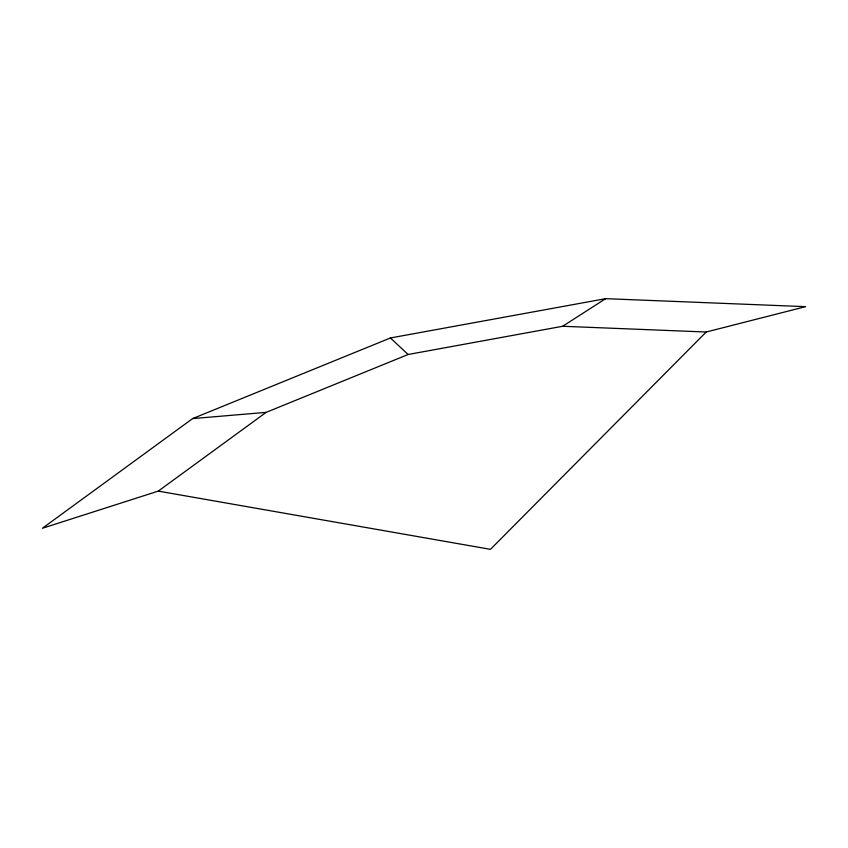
<?xml version="1.0" encoding="UTF-8"?>
<svg xmlns="http://www.w3.org/2000/svg" width="848" height="848" viewBox="0 0 848 848"><rect width="100%" height="100%" fill="white"/><g stroke="black" fill="none" stroke-linecap="round" stroke-linejoin="round"><path stroke-width="1.27" d="M706.204 332.013L490.462 549.334L158.269 491.109L42.4 528.262L192.623 418.594L390.409 337.97L605.663 298.666L805.6 306.658L706.204 332.013L562.659 326.268L408.121 354.496L266.124 412.372L158.269 491.109M562.659 326.268L605.663 298.666M192.623 418.594L266.124 412.372M390.409 337.97L408.121 354.496"/></g></svg>
